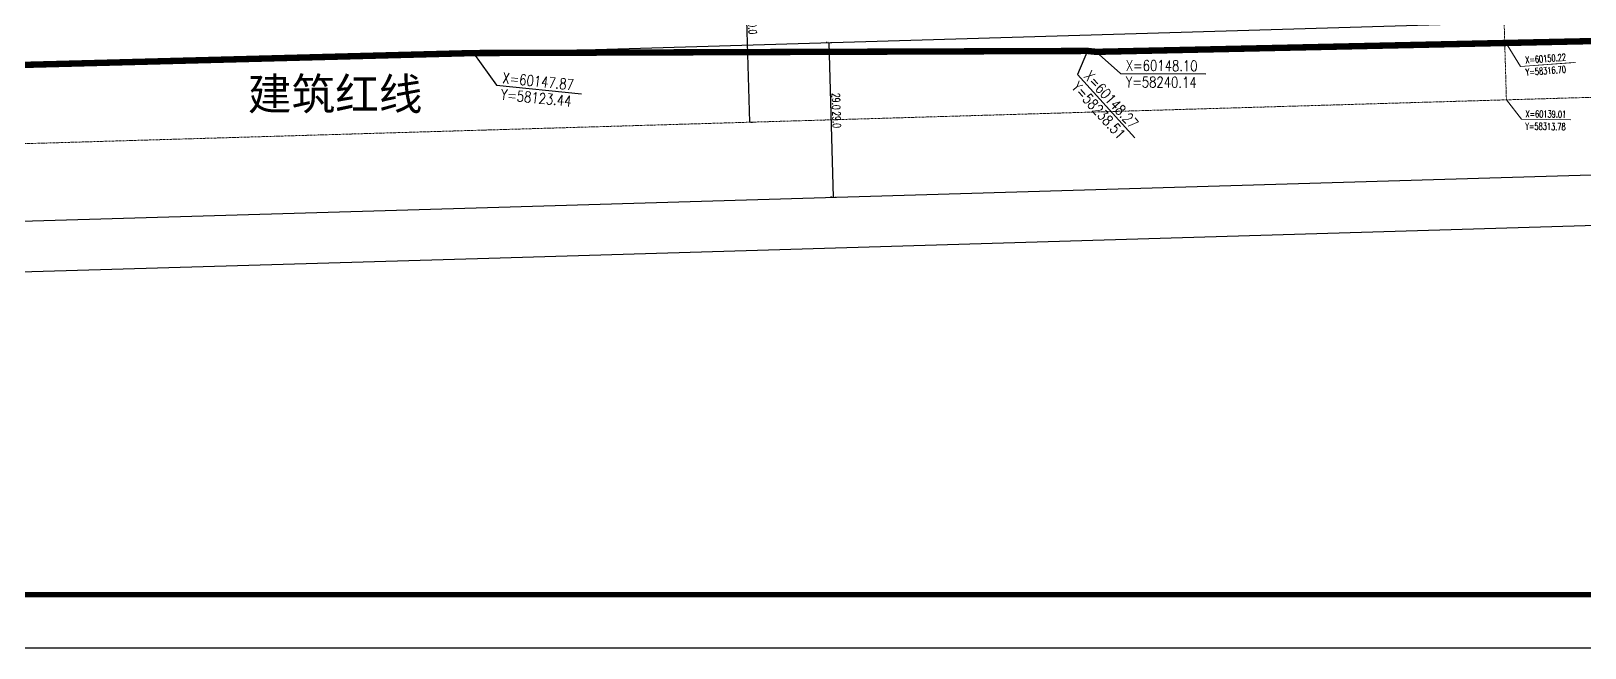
# Model space of a CAD drawing. Header units: inches. Extents: x 393 to 1582, y 246 to 1188.
# Drawn here: x 1004.5 to 1295.8, y 245.6 to 361.2 of the extents above; entities that cross this region are included whole.
import ezdxf

# ---------------------------------------------------------------- set-up
doc = ezdxf.new("R2010")
doc.units = ezdxf.units.IN
doc.header["$MEASUREMENT"] = 0
for name, pattern in [('BORDER2', [0.875, 0.25, -0.125, 0.25, -0.125, 0, -0.125]), ('CENTERX2', [4, 2.5, -0.5, 0.5, -0.5]), ('DOTE', [2.42, 2, -0.2, 0.02, -0.2])]:
    doc.linetypes.add(name, pattern=pattern)
for name, color, linetype in [('83', 8, 'Continuous'), ('buildtext', 2, 'Continuous'), ('hongzb', 5, 'Continuous'), ('roaddim', 2, 'Continuous'), ('TK', 7, 'Continuous')]:
    doc.layers.add(name, color=color, linetype=linetype)
for name, color, linetype, lineweight in [('HONG', 6, 'DOTE', 15), ('ROAD', 1, 'Continuous', 25), ('ROAD-CENTER', 7, 'CENTERX2', 18), ('ROAD-ZB', 4, 'Continuous', 15)]:
    doc.layers.add(name, color=color, linetype=linetype, lineweight=lineweight)
doc.styles.add('HZ', font='simplex.shx', dxfattribs={"width": 0.7, "bigfont": 'hztxt.shx'})
doc.styles.get("Standard").update_dxf_attribs({"font": 'arial.ttf'})
doc.dimstyles.new('NORMAL', dxfattribs={"dimtxt": 1.5, "dimasz": 0.3, "dimexe": 0.5, "dimexo": 0.3, "dimgap": 0.3, "dimtad": 1, "dimdec": 1, "dimzin": 1, "dimdsep": 46, "dimtxsty": 'HZ', "dimblk": 'ARCHTICK', "dimcen": 0, "dimclrt": 256, "dimadec": 0, "dimazin": 0, "dimtfac": 1, "dimtdec": 1, "dimtofl": 0, "dimtmove": 0, "dimatfit": 3, "dimldrblk": 'ARCHTICK', "dimfxl": 1, "dimtolj": 2, "dimtzin": 0, "dimarcsym": 0})

# ---------------------------------------------------------------- blocks, each defined once
blk = doc.blocks.new('_ARCHTICK')
at = {"color": 0, "linetype": 'ByBlock', "const_width": 0.15}
blk.add_lwpolyline([(-0.5, -0.5), (0.5, 0.5)], dxfattribs=at)
blk = doc.blocks.new('*D80')
at = {"layer": 'DEFPOINTS', "color": 0, "ltscale": 0.3, "transparency": 16777216}
for p in [(1154.04, 359.06), (1154.89, 330.08), (1154.89, 330.08)]:
    blk.add_point(p, dxfattribs=at)
at = {"layer": 'roaddim', "color": 0, "lineweight": -2, "ltscale": 0.3, "transparency": 16777216}
for p, q in [((1153.74, 359.06), (1153.54, 359.05)), ((1154.04, 359.06), (1154.89, 330.08)), ((1154.59, 330.07), (1154.39, 330.06))]:
    blk.add_line(p, q, dxfattribs=at)
at = {"layer": 'roaddim', "color": 0, "lineweight": -2, "ltscale": 0.3, "transparency": 16777216, "xscale": 0.3, "yscale": 0.3, "zscale": 0.3}
for p, rotation in [((1154.04, 359.06), 91.69485046352408), ((1154.89, 330.08), 271.6948504635241)]:
    blk.add_blockref('_ARCHTICK', p, dxfattribs=dict(at, rotation=rotation))
at = {"layer": 'roaddim', "ltscale": 0.3, "transparency": 16777216, "insert": (1155.51, 344.6), "char_height": 1.5, "attachment_point": 5, "rotation": 271.6949, "style": 'HZ'}
blk.add_mtext('\\A2;29.0', dxfattribs=at)
blk = doc.blocks.new('*D193')
at = {"layer": 'DEFPOINTS', "color": 0, "ltscale": 0.3, "transparency": 16777216}
for p in [(1154.04, 359.06), (1154.89, 330.08), (1154.89, 330.08)]:
    blk.add_point(p, dxfattribs=at)
at = {"layer": 'roaddim', "color": 0, "lineweight": -2, "ltscale": 0.3, "transparency": 16777216}
for p, q in [((1154.04, 359.06), (1154.89, 330.08)), ((1154.34, 359.07), (1154.54, 359.08)), ((1155.19, 330.09), (1155.39, 330.09))]:
    blk.add_line(p, q, dxfattribs=at)
at = {"layer": 'roaddim', "color": 0, "lineweight": -2, "ltscale": 0.3, "transparency": 16777216, "xscale": 0.3, "yscale": 0.3, "zscale": 0.3}
for p, rotation in [((1154.04, 359.06), 91.69485046352408), ((1154.89, 330.08), 271.6948504635241)]:
    blk.add_blockref('_ARCHTICK', p, dxfattribs=dict(at, rotation=rotation))
at = {"layer": 'roaddim', "ltscale": 0.3, "transparency": 16777216, "insert": (1155.41, 348.04), "char_height": 1.5, "attachment_point": 5, "rotation": 271.6949, "style": 'HZ'}
blk.add_mtext('\\A2;29.0', dxfattribs=at)
blk = doc.blocks.new('*D194')
at = {"layer": 'DEFPOINTS', "color": 0, "ltscale": 0.3, "transparency": 16777216}
for p in [(1138.34, 374.11), (1138.34, 374.11), (1139.23, 344.12)]:
    blk.add_point(p, dxfattribs=at)
at = {"layer": 'roaddim', "color": 0, "lineweight": -2, "ltscale": 0.3, "transparency": 16777216}
for p, q in [((1139.23, 344.12), (1138.34, 374.11)), ((1138.64, 374.12), (1138.84, 374.12)), ((1139.52, 344.13), (1139.72, 344.13))]:
    blk.add_line(p, q, dxfattribs=at)
at = {"layer": 'roaddim', "color": 0, "lineweight": -2, "ltscale": 0.3, "transparency": 16777216, "xscale": 0.3, "yscale": 0.3, "zscale": 0.3}
for p, rotation in [((1138.34, 374.11), 91.69485046359448), ((1139.23, 344.12), 271.6948504635945)]:
    blk.add_blockref('_ARCHTICK', p, dxfattribs=dict(at, rotation=rotation))
at = {"layer": 'roaddim', "ltscale": 0.3, "transparency": 16777216, "insert": (1139.74, 362.17), "char_height": 1.5, "attachment_point": 5, "rotation": 271.6949, "style": 'HZ'}
blk.add_mtext('\\A2;30.0', dxfattribs=at)

msp = doc.modelspace()

# ---------------------------------------------------------------- linework, layer by layer
at = {"color": 0}
msp.add_lwpolyline([(393.055, 245.578), (1582.055, 245.578), (1582.055, 1086.578), (393.055, 1086.578)], close=True, dxfattribs=at)
at = {"color": 0, "const_width": 1}
msp.add_lwpolyline([(418.055, 255.578), (1572.055, 255.578), (1572.055, 1076.578), (418.055, 1076.578)], close=True, dxfattribs=at)
at = {"color": 0, "linetype": 'Continuous', "ltscale": 0.8}
msp.add_lwpolyline([(716.916, 346.993), (881.774, 351.674), (1087.461, 357.085), (1202.527, 357.481), (1202.527, 357.481), (1204.162, 357.313), (1330.378, 360.047), (1330.614, 499.16), (1372.789, 499.167), (1372.85, 536.483), (1426.844, 536.092), (1426.815, 910.745)], dxfattribs=at)
at = {"layer": '83', "color": 0, "linetype": 'Continuous'}
for points in [[(551.001, 341.109), (937.787, 352.666), (1089.191, 357.146), (1388.961, 366.016)], [(546.193, 311.952), (938.651, 323.679), (1090.049, 328.159), (1389.819, 337.029)]]:
    msp.add_lwpolyline(points, dxfattribs=at)
at = {"layer": 'HONG', "color": 0, "linetype": 'BORDER2', "ltscale": 0.8, "const_width": 1.2}
msp.add_lwpolyline([(716.916, 346.993), (881.774, 351.674), (1087.461, 357.085), (1202.527, 357.481), (1202.527, 357.481), (1204.162, 357.313), (1330.378, 360.047), (1330.614, 499.16), (1372.789, 499.167), (1372.85, 536.483), (1426.844, 536.092), (1426.815, 910.745)], dxfattribs=at)
at = {"layer": 'hongzb', "color": 0, "ltscale": 0.3}
for points in [[(1087.461, 357.085), (1091.745, 351.043)], [(1202.527, 357.481), (1200.667, 353.065)], [(1204.162, 357.313), (1208.706, 353.268)], [(1200.667, 353.065), (1211.425, 341.222)], [(1208.706, 353.268), (1224.706, 353.176)], [(1091.745, 351.043), (1107.667, 349.465)]]:
    msp.add_lwpolyline(points, dxfattribs=at)
at = {"layer": 'ROAD', "color": 0}
for p, q in [((1090.33, 318.663), (1359.297, 326.621)), ((1090.33, 318.663), (1312.043, 325.223)), ((938.933, 314.183), (1090.33, 318.663)), ((938.933, 314.183), (1090.33, 318.663))]:
    msp.add_line(p, q, dxfattribs=at)
at = {"layer": 'ROAD-CENTER', "color": 5, "ltscale": 0.1}
for p, q in [((1281.049, 348.317), (1276.079, 516.271)), ((1089.62, 342.652), (1387.877, 351.477)), ((938.22, 338.172), (1089.62, 342.652))]:
    msp.add_line(p, q, dxfattribs=at)
at = {"layer": 'ROAD-ZB', "color": 0, "ltscale": 0.3}
msp.add_line((1283.851, 344.679), (1281.049, 348.317), dxfattribs=at)
for points in [[(1280.72, 359.437), (1283.674, 354.539)], [(1280.72, 359.437), (1283.674, 354.539)], [(1283.674, 354.539), (1293.993, 355.317)], [(1283.674, 354.539), (1293.61, 355.288)], [(1283.851, 344.679), (1293.121, 344.57)]]:
    msp.add_lwpolyline(points, dxfattribs=at)
at = {"layer": 'TK', "color": 0}
msp.add_lwpolyline([(1582.055, 245.578), (1582.055, 1086.578), (393.055, 1086.578), (393.055, 245.578)], close=True, dxfattribs=at)
at = {"layer": 'TK', "color": 0, "const_width": 1}
msp.add_lwpolyline([(418.055, 1076.578), (418.055, 255.578), (1572.055, 255.578), (1572.055, 1076.578)], close=True, dxfattribs=at)

# ---------------------------------------------------------------- texts
at = {"layer": 'buildtext', "color": 0}
msp.add_text('建筑红线', height=6, dxfattribs=at).set_placement((1045.145, 346.411))
at = {"layer": 'hongzb', "color": 0, "ltscale": 0.3, "style": 'HZ', "width": 0.8}
for s, rotation, p in [('X=60148.10', 359.67, (1209.709, 353.762)), ('X=60147.87', 354.34, (1092.79, 351.442)), ('X=60148.27', 312.25, (1201.709, 352.661)), ('Y=58240.14', 359.67, (1209.691, 350.662)), ('Y=58123.44', 354.34, (1092.484, 348.357)), ('Y=58238.51', 312.25, (1199.415, 350.577))]:
    msp.add_text(s, height=2, rotation=rotation, dxfattribs=at).set_placement(p)
at = {"layer": 'ROAD-ZB', "color": 0, "ltscale": 0.3, "style": 'HZ', "width": 0.7}
for s, rotation, p in [('X=60150.22', 4.31, (1284.634, 355.112)), ('X=60150.22', 4.31, (1284.634, 355.112)), ('Y=58316.70', 4.31, (1284.711, 352.835)), ('Y=58313.78', 359.32089, (1284.578, 342.721)), ('X=60139.01', 359.32089, (1284.606, 345.045))]:
    msp.add_text(s, height=1.3, rotation=rotation, dxfattribs=at).set_placement(p)

# ---------------------------------------------------------------- dimensions: what is measured, and where the dimension line sits
at = {"layer": 'roaddim', "color": 0, "ltscale": 0.3}
for base, p1, p2, angle, picture, middle in [((1138.338, 374.107), (1139.225, 344.12), (1138.338, 374.107), 91.69485, '*D194', (1138.692, 362.137)), ((1154.894, 330.077), (1154.037, 359.065), (1154.894, 330.077), 271.69485, '*D193', (1154.364, 348.013))]:
    dim = msp.add_linear_dim(base=base, p1=p1, p2=p2, angle=angle, dimstyle='NORMAL', override={"dimzin": 0}, dxfattribs=at)
    dim.commit()
    dim.dimension.update_dxf_attribs({"geometry": picture, "text_midpoint": middle, "dimtype": 161})
dim = msp.add_aligned_dim(p1=(1154.037, 359.065), p2=(1154.894, 330.077), distance=0, dimstyle='NORMAL', override={"dimzin": 0}, dxfattribs=at)
dim.commit()
dim.dimension.update_dxf_attribs({"geometry": '*D80', "text_midpoint": (1155.515, 344.602)})

doc.saveas('drawing.dxf')
